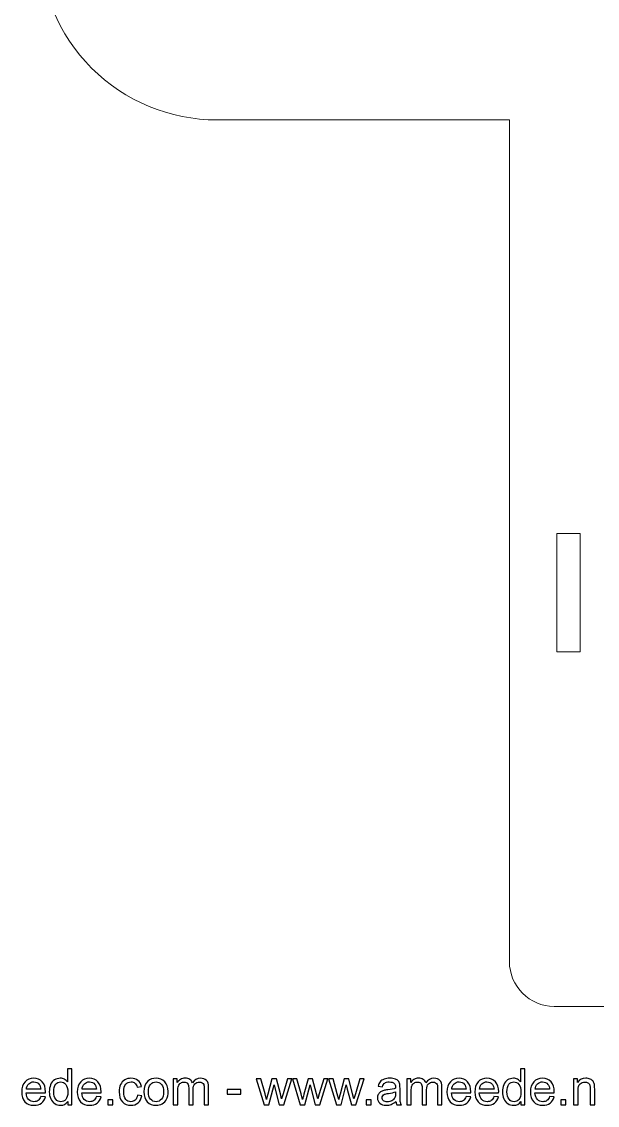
# Model space of a CAD drawing. Header units: millimetres. Extents: x -922 to 947, y -359 to 935.
# Drawn here: x 147.1 to 244.5, y -359.2 to -175.8 of the extents above; entities that cross this region are included whole.
import ezdxf

# ---------------------------------------------------------------- set-up
doc = ezdxf.new("R2010")
doc.units = ezdxf.units.MM
doc.header["$MEASUREMENT"] = 0
doc.layers.add('Layer 1', color=7, linetype='Continuous')

msp = doc.modelspace()

# ---------------------------------------------------------------- linework, layer by layer
at = {"layer": 'Layer 1', "color": 175, "lineweight": 18}
msp.add_open_spline([(150.1622, -162.4451), (150.1622, -155.6817), (150.1622, -150.0155), (150.1622, -150.0155), (150.1622, -150.0155), (150.1622, -150.0155), (150.1622, -150.0155), (150.1622, -150.0155), (150.1622, -150.0155), (150.1622, -150.0154), (150.1622, -0.0156), (150.1622, -0.0156), (150.1622, -0.0156), (150.1622, -0.0156), (150.1622, -0.0156), (150.1622, -0.0156), (150.1622, -0.0156), (150.1622, 4.1487), (153.5692, 7.5558), (157.7335, 7.5558), (157.7335, 7.5558), (157.7335, 7.5558), (192.5908, 7.5558), (192.5908, 7.5558), (192.5908, 7.5558), (192.5908, 7.5558), (192.5908, 7.5558), (192.5908, 7.5558), (192.5908, 7.5558), (196.7551, 7.5558), (200.1622, 4.1487), (200.1622, -0.0156), (200.1622, -0.0156), (200.1622, -0.0156), (200.1622, -0.0156), (200.1622, -0.0156), (200.1622, -0.0156), (200.1622, -0.0156), (200.1622, -142.4442), (200.1622, -142.4442), (200.1622, -142.4442), (200.1622, -142.4442), (200.1622, -142.4442), (200.1622, -142.4442), (200.1622, -142.4442), (200.1622, -142.4442), (229.6621, -142.4442), (229.6621, -142.4442), (229.6621, -142.4442), (229.6621, -142.4442), (229.6621, -142.4442), (229.6621, -142.4442), (229.6621, -142.4442), (229.6621, -142.4441), (229.6621, -0.0156), (229.6621, -0.0156), (229.6621, -0.0156), (229.6621, -0.0156), (229.6621, -0.0156), (229.6621, -0.0156), (229.6621, -0.0156), (229.6621, 4.1486), (233.0692, 7.5558), (237.2335, 7.5558), (237.2335, 7.5558), (237.2335, 7.5558), (237.2335, 7.5558), (237.2335, 7.5558), (237.2335, 7.5558), (237.2335, 7.5558), (272.0908, 7.5558), (272.0908, 7.5558), (272.0908, 7.5558), (272.0908, 7.5558), (272.0908, 7.5558), (272.0908, 7.5558), (272.0908, 7.5558), (276.2552, 7.5558), (279.6622, 4.1486), (279.6622, -0.0156), (279.6622, -0.0156), (279.6622, -0.0156), (279.6622, -0.0156), (279.6622, -0.0156), (279.6622, -0.0156), (279.6622, -0.0156), (279.6622, -7.8402), (279.6622, -21.0973), (279.6622, -21.0973), (286.0566, -4.3893), (302.2878, 7.5558), (321.1734, 7.5558), (321.1734, 7.5558), (321.1734, 7.5558), (321.1734, 7.5558), (321.1734, 7.5558), (321.1734, 7.5558), (321.1734, 7.5558), (392.3374, 7.5558), (392.3374, 7.5558), (392.3374, 7.5558), (416.7674, 7.5558), (436.7554, -12.4323), (436.7554, -36.8623), (436.7554, -36.8623), (436.7554, -36.8623), (436.7554, -36.8623), (436.7554, -36.8623), (436.7554, -36.8623), (436.7554, -36.8623), (436.7554, -298.026), (436.7554, -298.0261), (436.7554, -298.0261), (436.7554, -298.0261), (436.7554, -298.0261), (436.7554, -298.0261), (436.7554, -298.0261), (436.7554, -322.4561), (416.7674, -342.4442), (392.3374, -342.4442), (392.3374, -342.4442), (392.3374, -342.4442), (392.3374, -342.4442), (392.3374, -342.4442), (392.3374, -342.4442), (392.3374, -342.4442), (321.1734, -342.4442), (321.1734, -342.4442), (321.1734, -342.4442), (321.1734, -342.4442), (321.1734, -342.4442), (321.1734, -342.4442), (321.1734, -342.4442), (302.2878, -342.4442), (286.0566, -330.4991), (279.6622, -313.791), (279.6622, -313.791), (279.6622, -327.0481), (279.6622, -334.8728), (279.6622, -334.8728), (279.6622, -334.8728), (279.6622, -334.8728), (279.6622, -334.8728), (279.6622, -334.8728), (279.6622, -334.8728), (279.6622, -339.0371), (276.2552, -342.4442), (272.0908, -342.4442), (272.0908, -342.4442), (272.0908, -342.4442), (272.0908, -342.4442), (272.0908, -342.4442), (272.0908, -342.4442), (272.0908, -342.4442), (237.2335, -342.4442), (237.2335, -342.4442), (237.2335, -342.4442), (237.2335, -342.4442), (237.2335, -342.4442), (237.2335, -342.4442), (237.2335, -342.4442), (233.0692, -342.4442), (229.6621, -339.0371), (229.6621, -334.8728), (229.6621, -334.8728), (229.6621, -334.8728), (229.6621, -334.8728), (229.6621, -334.8728), (229.6621, -334.8728), (229.6621, -334.8727), (229.6621, -192.4442), (229.6621, -192.4441), (229.6621, -192.4441), (229.6621, -192.4441), (229.6621, -192.4441), (229.6621, -192.4441), (229.6621, -192.4441), (229.6621, -192.4442), (192.5908, -192.4442), (192.5908, -192.4442), (192.5908, -192.4442), (192.5908, -192.4442), (192.5908, -192.4442), (192.5908, -192.4442), (192.5908, -192.4442), (192.5908, -192.4442), (186.9252, -192.4442), (180.1622, -192.4442), (180.1622, -192.4442), (172.2057, -192.4442), (164.575, -189.2835), (158.9489, -183.6574), (158.9489, -183.6574), (153.3228, -178.0313), (150.1622, -170.4007), (150.1622, -162.4442)], degree=3, knots=[0, 0, 0, 0, 0.02, 0.02, 0.02, 0.02, 0.04, 0.04, 0.04, 0.04, 0.06, 0.06, 0.06, 0.06, 0.08, 0.08, 0.08, 0.08, 0.1, 0.1, 0.1, 0.1, 0.12, 0.12, 0.12, 0.12, 0.14, 0.14, 0.14, 0.14, 0.16, 0.16, 0.16, 0.16, 0.18, 0.18, 0.18, 0.18, 0.2, 0.2, 0.2, 0.2, 0.22, 0.22, 0.22, 0.22, 0.24, 0.24, 0.24, 0.24, 0.26, 0.26, 0.26, 0.26, 0.28, 0.28, 0.28, 0.28, 0.3, 0.3, 0.3, 0.3, 0.32, 0.32, 0.32, 0.32, 0.34, 0.34, 0.34, 0.34, 0.36, 0.36, 0.36, 0.36, 0.38, 0.38, 0.38, 0.38, 0.4, 0.4, 0.4, 0.4, 0.42, 0.42, 0.42, 0.42, 0.44, 0.44, 0.44, 0.44, 0.46, 0.46, 0.46, 0.46, 0.48, 0.48, 0.48, 0.48, 0.5, 0.5, 0.5, 0.5, 0.52, 0.52, 0.52, 0.52, 0.54, 0.54, 0.54, 0.54, 0.56, 0.56, 0.56, 0.56, 0.58, 0.58, 0.58, 0.58, 0.6, 0.6, 0.6, 0.6, 0.62, 0.62, 0.62, 0.62, 0.64, 0.64, 0.64, 0.64, 0.66, 0.66, 0.66, 0.66, 0.68, 0.68, 0.68, 0.68, 0.7, 0.7, 0.7, 0.7, 0.72, 0.72, 0.72, 0.72, 0.74, 0.74, 0.74, 0.74, 0.76, 0.76, 0.76, 0.76, 0.78, 0.78, 0.78, 0.78, 0.8, 0.8, 0.8, 0.8, 0.82, 0.82, 0.82, 0.82, 0.84, 0.84, 0.84, 0.84, 0.86, 0.86, 0.86, 0.86, 0.88, 0.88, 0.88, 0.88, 0.9, 0.9, 0.9, 0.9, 0.92, 0.92, 0.92, 0.92, 0.94, 0.94, 0.94, 0.94, 0.96, 0.96, 0.96, 0.96, 1, 1, 1, 1], dxfattribs=at)
at = {"layer": 'Layer 1', "color": 20, "lineweight": 18}
msp.add_open_spline([(237.6623, -262.4442), (237.6623, -262.4442), (241.6623, -262.4442), (241.6623, -262.4442), (241.6623, -262.4442), (241.6623, -262.4442), (241.6623, -282.4442), (241.6623, -282.4442), (241.6623, -282.4442), (241.6623, -282.4442), (237.6623, -282.4442), (237.6623, -282.4442), (237.6623, -282.4442), (237.6623, -282.4442), (237.6623, -262.4442), (237.6623, -262.4442)], degree=3, knots=[0, 0, 0, 0, 0.2, 0.2, 0.2, 0.2, 0.4, 0.4, 0.4, 0.4, 0.6, 0.6, 0.6, 0.6, 1, 1, 1, 1], dxfattribs=at)
at = {"layer": 'Layer 1', "color": 7}
for points, knots in [([(154.8968, -359.0943), (154.8968, -359.0943), (154.8968, -358.5369), (154.8968, -358.5369), (154.8968, -358.5369), (154.6189, -358.9701), (154.2096, -359.1874), (153.6692, -359.1874), (153.6692, -359.1874), (153.3192, -359.1874), (152.9975, -359.0915), (152.7054, -358.8982), (152.7054, -358.8982), (152.4119, -358.7062), (152.1847, -358.4367), (152.0224, -358.0924), (152.0224, -358.0924), (151.8615, -357.7467), (151.7811, -357.3502), (151.7811, -356.9014), (151.7811, -356.9014), (151.7811, -356.464), (151.8545, -356.0675), (151.9998, -355.7104), (151.9998, -355.7104), (152.1466, -355.3548), (152.3653, -355.0811), (152.6574, -354.892), (152.6574, -354.892), (152.9481, -354.7015), (153.2755, -354.6069), (153.6353, -354.6069), (153.6353, -354.6069), (153.9006, -354.6069), (154.1363, -354.6634), (154.3423, -354.7749), (154.3423, -354.7749), (154.5483, -354.8864), (154.7162, -355.0331), (154.846, -355.2123), (154.846, -355.2123), (154.846, -355.2123), (154.846, -353.0321), (154.846, -353.0321), (154.846, -353.0321), (154.846, -353.0321), (155.5911, -353.0321), (155.5911, -353.0321), (155.5911, -353.0321), (155.5911, -353.0321), (155.5911, -359.0943), (155.5911, -359.0943), (155.5911, -359.0943), (155.5911, -359.0943), (154.8968, -359.0943), (154.8968, -359.0943)], [0, 0, 0, 0, 0.06666667, 0.06666667, 0.06666667, 0.06666667, 0.13333333, 0.13333333, 0.13333333, 0.13333333, 0.2, 0.2, 0.2, 0.2, 0.26666667, 0.26666667, 0.26666667, 0.26666667, 0.33333333, 0.33333333, 0.33333333, 0.33333333, 0.4, 0.4, 0.4, 0.4, 0.46666667, 0.46666667, 0.46666667, 0.46666667, 0.53333333, 0.53333333, 0.53333333, 0.53333333, 0.6, 0.6, 0.6, 0.6, 0.66666667, 0.66666667, 0.66666667, 0.66666667, 0.73333333, 0.73333333, 0.73333333, 0.73333333, 0.8, 0.8, 0.8, 0.8, 0.86666667, 0.86666667, 0.86666667, 0.86666667, 1, 1, 1, 1]), ([(231.5939, -359.0943), (231.5939, -359.0943), (231.5939, -358.5369), (231.5939, -358.5369), (231.5939, -358.5369), (231.316, -358.9701), (230.9067, -359.1874), (230.3663, -359.1874), (230.3663, -359.1874), (230.0163, -359.1874), (229.6946, -359.0915), (229.4025, -358.8982), (229.4025, -358.8982), (229.109, -358.7062), (228.8818, -358.4367), (228.7195, -358.0924), (228.7195, -358.0924), (228.5586, -357.7467), (228.4782, -357.3502), (228.4782, -356.9014), (228.4782, -356.9014), (228.4782, -356.464), (228.5516, -356.0675), (228.6969, -355.7104), (228.6969, -355.7104), (228.8437, -355.3548), (229.0624, -355.0811), (229.3545, -354.892), (229.3545, -354.892), (229.6452, -354.7015), (229.9726, -354.6069), (230.3324, -354.6069), (230.3324, -354.6069), (230.5977, -354.6069), (230.8334, -354.6634), (231.0394, -354.7749), (231.0394, -354.7749), (231.2454, -354.8864), (231.4133, -355.0331), (231.5431, -355.2123), (231.5431, -355.2123), (231.5431, -355.2123), (231.5431, -353.0321), (231.5431, -353.0321), (231.5431, -353.0321), (231.5431, -353.0321), (232.2882, -353.0321), (232.2882, -353.0321), (232.2882, -353.0321), (232.2882, -353.0321), (232.2882, -359.0943), (232.2882, -359.0943), (232.2882, -359.0943), (232.2882, -359.0943), (231.5939, -359.0943), (231.5939, -359.0943)], [0, 0, 0, 0, 0.06666667, 0.06666667, 0.06666667, 0.06666667, 0.13333333, 0.13333333, 0.13333333, 0.13333333, 0.2, 0.2, 0.2, 0.2, 0.26666667, 0.26666667, 0.26666667, 0.26666667, 0.33333333, 0.33333333, 0.33333333, 0.33333333, 0.4, 0.4, 0.4, 0.4, 0.46666667, 0.46666667, 0.46666667, 0.46666667, 0.53333333, 0.53333333, 0.53333333, 0.53333333, 0.6, 0.6, 0.6, 0.6, 0.66666667, 0.66666667, 0.66666667, 0.66666667, 0.73333333, 0.73333333, 0.73333333, 0.73333333, 0.8, 0.8, 0.8, 0.8, 0.86666667, 0.86666667, 0.86666667, 0.86666667, 1, 1, 1, 1]), ([(150.3488, -357.6719), (150.3488, -357.6719), (151.1193, -357.7735), (151.1193, -357.7735), (151.1193, -357.7735), (150.9993, -358.2208), (150.775, -358.5694), (150.4476, -358.8163), (150.4476, -358.8163), (150.1202, -359.0633), (149.7025, -359.1874), (149.1931, -359.1874), (149.1931, -359.1874), (148.5525, -359.1874), (148.0445, -358.9899), (147.6691, -358.5948), (147.6691, -358.5948), (147.2937, -358.2011), (147.1061, -357.6465), (147.1061, -356.9339), (147.1061, -356.9339), (147.1061, -356.1973), (147.2952, -355.6244), (147.6747, -355.218), (147.6747, -355.218), (148.0543, -354.8101), (148.5468, -354.6069), (149.1522, -354.6069), (149.1522, -354.6069), (149.7378, -354.6069), (150.2162, -354.8059), (150.5873, -355.2053), (150.5873, -355.2053), (150.9584, -355.6046), (151.1447, -356.1662), (151.1447, -356.8901), (151.1447, -356.8901), (151.1447, -356.9339), (151.1433, -357.0002), (151.1405, -357.0877), (151.1405, -357.0877), (151.1405, -357.0877), (147.8681, -357.0877), (147.8681, -357.0877), (147.8681, -357.0877), (147.8963, -357.5689), (148.0318, -357.9386), (148.2773, -358.194), (148.2773, -358.194), (148.5214, -358.4494), (148.8276, -358.5778), (149.1931, -358.5778), (149.1931, -358.5778), (149.4655, -358.5778), (149.6983, -358.5059), (149.8902, -358.3619), (149.8902, -358.3619), (150.0835, -358.218), (150.2359, -357.988), (150.3488, -357.6719)], [0, 0, 0, 0, 0.0625, 0.0625, 0.0625, 0.0625, 0.125, 0.125, 0.125, 0.125, 0.1875, 0.1875, 0.1875, 0.1875, 0.25, 0.25, 0.25, 0.25, 0.3125, 0.3125, 0.3125, 0.3125, 0.375, 0.375, 0.375, 0.375, 0.4375, 0.4375, 0.4375, 0.4375, 0.5, 0.5, 0.5, 0.5, 0.5625, 0.5625, 0.5625, 0.5625, 0.625, 0.625, 0.625, 0.625, 0.6875, 0.6875, 0.6875, 0.6875, 0.75, 0.75, 0.75, 0.75, 0.8125, 0.8125, 0.8125, 0.8125, 0.875, 0.875, 0.875, 0.875, 1, 1, 1, 1]), ([(147.9104, -356.4781), (147.9104, -356.4781), (150.3573, -356.4781), (150.3573, -356.4781), (150.3573, -356.4781), (150.3248, -356.1084), (150.2303, -355.8318), (150.0765, -355.6469), (150.0765, -355.6469), (149.8408, -355.3605), (149.5332, -355.2166), (149.1564, -355.2166), (149.1564, -355.2166), (148.8149, -355.2166), (148.5285, -355.3309), (148.2956, -355.5595), (148.2956, -355.5595), (148.0642, -355.7881), (147.9358, -356.0943), (147.9104, -356.4781)], [0, 0, 0, 0, 0.16666667, 0.16666667, 0.16666667, 0.16666667, 0.33333333, 0.33333333, 0.33333333, 0.33333333, 0.5, 0.5, 0.5, 0.5, 0.66666667, 0.66666667, 0.66666667, 0.66666667, 1, 1, 1, 1]), ([(152.5431, -356.9028), (152.5431, -357.4645), (152.6616, -357.8836), (152.9001, -358.1616), (152.9001, -358.1616), (153.1372, -358.4395), (153.418, -358.5778), (153.7411, -358.5778), (153.7411, -358.5778), (154.0671, -358.5778), (154.3437, -358.4452), (154.5723, -358.1799), (154.5723, -358.1799), (154.7995, -357.9146), (154.9138, -357.5096), (154.9138, -356.9649), (154.9138, -356.9649), (154.9138, -356.3666), (154.7981, -355.9263), (154.5652, -355.6455), (154.5652, -355.6455), (154.3338, -355.3647), (154.0474, -355.225), (153.7073, -355.225), (153.7073, -355.225), (153.3757, -355.225), (153.0991, -355.3591), (152.8761, -355.6286), (152.8761, -355.6286), (152.6546, -355.8981), (152.5431, -356.3229), (152.5431, -356.9028)], [0, 0, 0, 0, 0.11111111, 0.11111111, 0.11111111, 0.11111111, 0.22222222, 0.22222222, 0.22222222, 0.22222222, 0.33333333, 0.33333333, 0.33333333, 0.33333333, 0.44444444, 0.44444444, 0.44444444, 0.44444444, 0.55555556, 0.55555556, 0.55555556, 0.55555556, 0.66666667, 0.66666667, 0.66666667, 0.66666667, 0.77777778, 0.77777778, 0.77777778, 0.77777778, 1, 1, 1, 1]), ([(159.7666, -357.6719), (159.7666, -357.6719), (160.5371, -357.7735), (160.5371, -357.7735), (160.5371, -357.7735), (160.4171, -358.2208), (160.1928, -358.5694), (159.8654, -358.8163), (159.8654, -358.8163), (159.538, -359.0633), (159.1203, -359.1874), (158.6109, -359.1874), (158.6109, -359.1874), (157.9703, -359.1874), (157.4623, -358.9899), (157.0869, -358.5948), (157.0869, -358.5948), (156.7115, -358.2011), (156.5239, -357.6465), (156.5239, -356.9339), (156.5239, -356.9339), (156.5239, -356.1973), (156.713, -355.6244), (157.0925, -355.218), (157.0925, -355.218), (157.4721, -354.8101), (157.9646, -354.6069), (158.57, -354.6069), (158.57, -354.6069), (159.1556, -354.6069), (159.634, -354.8059), (160.0051, -355.2053), (160.0051, -355.2053), (160.3762, -355.6046), (160.5625, -356.1662), (160.5625, -356.8901), (160.5625, -356.8901), (160.5625, -356.9339), (160.5611, -357.0002), (160.5583, -357.0877), (160.5583, -357.0877), (160.5583, -357.0877), (157.2859, -357.0877), (157.2859, -357.0877), (157.2859, -357.0877), (157.3141, -357.5689), (157.4496, -357.9386), (157.6951, -358.194), (157.6951, -358.194), (157.9392, -358.4494), (158.2454, -358.5778), (158.6109, -358.5778), (158.6109, -358.5778), (158.8833, -358.5778), (159.1161, -358.5059), (159.308, -358.3619), (159.308, -358.3619), (159.5013, -358.218), (159.6537, -357.988), (159.7666, -357.6719)], [0, 0, 0, 0, 0.0625, 0.0625, 0.0625, 0.0625, 0.125, 0.125, 0.125, 0.125, 0.1875, 0.1875, 0.1875, 0.1875, 0.25, 0.25, 0.25, 0.25, 0.3125, 0.3125, 0.3125, 0.3125, 0.375, 0.375, 0.375, 0.375, 0.4375, 0.4375, 0.4375, 0.4375, 0.5, 0.5, 0.5, 0.5, 0.5625, 0.5625, 0.5625, 0.5625, 0.625, 0.625, 0.625, 0.625, 0.6875, 0.6875, 0.6875, 0.6875, 0.75, 0.75, 0.75, 0.75, 0.8125, 0.8125, 0.8125, 0.8125, 0.875, 0.875, 0.875, 0.875, 1, 1, 1, 1]), ([(157.3282, -356.4781), (157.3282, -356.4781), (159.7751, -356.4781), (159.7751, -356.4781), (159.7751, -356.4781), (159.7426, -356.1084), (159.6481, -355.8318), (159.4943, -355.6469), (159.4943, -355.6469), (159.2586, -355.3605), (158.951, -355.2166), (158.5742, -355.2166), (158.5742, -355.2166), (158.2327, -355.2166), (157.9463, -355.3309), (157.7134, -355.5595), (157.7134, -355.5595), (157.482, -355.7881), (157.3536, -356.0943), (157.3282, -356.4781)], [0, 0, 0, 0, 0.16666667, 0.16666667, 0.16666667, 0.16666667, 0.33333333, 0.33333333, 0.33333333, 0.33333333, 0.5, 0.5, 0.5, 0.5, 0.66666667, 0.66666667, 0.66666667, 0.66666667, 1, 1, 1, 1]), ([(166.7008, -357.4856), (166.7008, -357.4856), (167.4289, -357.5872), (167.4289, -357.5872), (167.4289, -357.5872), (167.3485, -358.0882), (167.1453, -358.4791), (166.8165, -358.7627), (166.8165, -358.7627), (166.4877, -359.0463), (166.0827, -359.1874), (165.6044, -359.1874), (165.6044, -359.1874), (165.0047, -359.1874), (164.522, -358.9913), (164.158, -358.599), (164.158, -358.599), (163.7925, -358.2067), (163.6105, -357.6451), (163.6105, -356.9141), (163.6105, -356.9141), (163.6105, -356.44), (163.6895, -356.0265), (163.8461, -355.6709), (163.8461, -355.6709), (164.0028, -355.3167), (164.2412, -355.05), (164.563, -354.8737), (164.563, -354.8737), (164.8833, -354.6958), (165.2318, -354.6069), (165.61, -354.6069), (165.61, -354.6069), (166.0856, -354.6069), (166.4764, -354.7269), (166.7784, -354.9682), (166.7784, -354.9682), (167.0818, -355.2095), (167.2765, -355.5524), (167.3612, -355.9955), (167.3612, -355.9955), (167.3612, -355.9955), (166.6415, -356.1056), (166.6415, -356.1056), (166.6415, -356.1056), (166.5724, -355.8106), (166.451, -355.5891), (166.2747, -355.4395), (166.2747, -355.4395), (166.0997, -355.2913), (165.888, -355.2166), (165.6397, -355.2166), (165.6397, -355.2166), (165.2643, -355.2166), (164.9595, -355.3506), (164.7238, -355.6187), (164.7238, -355.6187), (164.4896, -355.8882), (164.3725, -356.3116), (164.3725, -356.893), (164.3725, -356.893), (164.3725, -357.4828), (164.4854, -357.9104), (164.7111, -358.1771), (164.7111, -358.1771), (164.9383, -358.4438), (165.2333, -358.5778), (165.5959, -358.5778), (165.5959, -358.5778), (165.8894, -358.5778), (166.1335, -358.4889), (166.3283, -358.3097), (166.3283, -358.3097), (166.5244, -358.1319), (166.6486, -357.8568), (166.7008, -357.4856)], [0, 0, 0, 0, 0.05, 0.05, 0.05, 0.05, 0.1, 0.1, 0.1, 0.1, 0.15, 0.15, 0.15, 0.15, 0.2, 0.2, 0.2, 0.2, 0.25, 0.25, 0.25, 0.25, 0.3, 0.3, 0.3, 0.3, 0.35, 0.35, 0.35, 0.35, 0.4, 0.4, 0.4, 0.4, 0.45, 0.45, 0.45, 0.45, 0.5, 0.5, 0.5, 0.5, 0.55, 0.55, 0.55, 0.55, 0.6, 0.6, 0.6, 0.6, 0.65, 0.65, 0.65, 0.65, 0.7, 0.7, 0.7, 0.7, 0.75, 0.75, 0.75, 0.75, 0.8, 0.8, 0.8, 0.8, 0.85, 0.85, 0.85, 0.85, 0.9, 0.9, 0.9, 0.9, 1, 1, 1, 1]), ([(167.7846, -356.8972), (167.7846, -356.0858), (168.0104, -355.4847), (168.4633, -355.0938), (168.4633, -355.0938), (168.8401, -354.7692), (169.3016, -354.6069), (169.8448, -354.6069), (169.8448, -354.6069), (170.4474, -354.6069), (170.9413, -354.8045), (171.3251, -355.1996), (171.3251, -355.1996), (171.7075, -355.5933), (171.8994, -356.1394), (171.8994, -356.8351), (171.8994, -356.8351), (171.8994, -357.3995), (171.8148, -357.8426), (171.6454, -358.1658), (171.6454, -358.1658), (171.4761, -358.4889), (171.2291, -358.7401), (170.9046, -358.9193), (170.9046, -358.9193), (170.5814, -359.0985), (170.2272, -359.1874), (169.8448, -359.1874), (169.8448, -359.1874), (169.2296, -359.1874), (168.7329, -358.9913), (168.3533, -358.5976), (168.3533, -358.5976), (167.9737, -358.2039), (167.7846, -357.6366), (167.7846, -356.8972)], [0, 0, 0, 0, 0.1, 0.1, 0.1, 0.1, 0.2, 0.2, 0.2, 0.2, 0.3, 0.3, 0.3, 0.3, 0.4, 0.4, 0.4, 0.4, 0.5, 0.5, 0.5, 0.5, 0.6, 0.6, 0.6, 0.6, 0.7, 0.7, 0.7, 0.7, 0.8, 0.8, 0.8, 0.8, 1, 1, 1, 1]), ([(168.5466, -356.8986), (168.5466, -357.4602), (168.6694, -357.8807), (168.9149, -358.1587), (168.9149, -358.1587), (169.1619, -358.4381), (169.4709, -358.5778), (169.8448, -358.5778), (169.8448, -358.5778), (170.2145, -358.5778), (170.5222, -358.4381), (170.7691, -358.1573), (170.7691, -358.1573), (171.0146, -357.8765), (171.1374, -357.4489), (171.1374, -356.8746), (171.1374, -356.8746), (171.1374, -356.3327), (171.0132, -355.9221), (170.7663, -355.6441), (170.7663, -355.6441), (170.5193, -355.3647), (170.2117, -355.225), (169.8448, -355.225), (169.8448, -355.225), (169.4709, -355.225), (169.1619, -355.3633), (168.9149, -355.6413), (168.9149, -355.6413), (168.6694, -355.9193), (168.5466, -356.3384), (168.5466, -356.8986)], [0, 0, 0, 0, 0.11111111, 0.11111111, 0.11111111, 0.11111111, 0.22222222, 0.22222222, 0.22222222, 0.22222222, 0.33333333, 0.33333333, 0.33333333, 0.33333333, 0.44444444, 0.44444444, 0.44444444, 0.44444444, 0.55555556, 0.55555556, 0.55555556, 0.55555556, 0.66666667, 0.66666667, 0.66666667, 0.66666667, 0.77777778, 0.77777778, 0.77777778, 0.77777778, 1, 1, 1, 1]), ([(172.7729, -359.0943), (172.7729, -359.0943), (172.7729, -354.7001), (172.7729, -354.7001), (172.7729, -354.7001), (172.7729, -354.7001), (173.4418, -354.7001), (173.4418, -354.7001), (173.4418, -354.7001), (173.4418, -354.7001), (173.4418, -355.321), (173.4418, -355.321), (173.4418, -355.321), (173.5786, -355.1065), (173.7621, -354.9329), (173.9907, -354.8031), (173.9907, -354.8031), (174.2193, -354.6719), (174.4789, -354.6069), (174.771, -354.6069), (174.771, -354.6069), (175.0956, -354.6069), (175.3623, -354.6747), (175.5697, -354.8087), (175.5697, -354.8087), (175.7772, -354.9442), (175.9239, -355.1319), (176.0086, -355.3746), (176.0086, -355.3746), (176.3585, -354.8624), (176.8115, -354.6069), (177.3703, -354.6069), (177.3703, -354.6069), (177.8078, -354.6069), (178.145, -354.7269), (178.3793, -354.9682), (178.3793, -354.9682), (178.6149, -355.2095), (178.7335, -355.5806), (178.7335, -356.0816), (178.7335, -356.0816), (178.7335, -356.0816), (178.7335, -359.0943), (178.7335, -359.0943), (178.7335, -359.0943), (178.7335, -359.0943), (177.9884, -359.0943), (177.9884, -359.0943), (177.9884, -359.0943), (177.9884, -359.0943), (177.9884, -356.3285), (177.9884, -356.3285), (177.9884, -356.3285), (177.9884, -356.0322), (177.963, -355.8177), (177.915, -355.6865), (177.915, -355.6865), (177.867, -355.5552), (177.7795, -355.4508), (177.6511, -355.3704), (177.6511, -355.3704), (177.5241, -355.2899), (177.3746, -355.2504), (177.2038, -355.2504), (177.2038, -355.2504), (176.8934, -355.2504), (176.6365, -355.3534), (176.4319, -355.558), (176.4319, -355.558), (176.2273, -355.7641), (176.1257, -356.0929), (176.1257, -356.5444), (176.1257, -356.5444), (176.1257, -356.5444), (176.1257, -359.0943), (176.1257, -359.0943), (176.1257, -359.0943), (176.1257, -359.0943), (175.3806, -359.0943), (175.3806, -359.0943), (175.3806, -359.0943), (175.3806, -359.0943), (175.3806, -356.2424), (175.3806, -356.2424), (175.3806, -356.2424), (175.3806, -355.9122), (175.32, -355.6639), (175.1986, -355.4988), (175.1986, -355.4988), (175.0773, -355.3337), (174.8783, -355.2504), (174.6031, -355.2504), (174.6031, -355.2504), (174.3943, -355.2504), (174.201, -355.3055), (174.0232, -355.4155), (174.0232, -355.4155), (173.8454, -355.5256), (173.7169, -355.6865), (173.6365, -355.8995), (173.6365, -355.8995), (173.5575, -356.1112), (173.518, -356.4174), (173.518, -356.8168), (173.518, -356.8168), (173.518, -356.8168), (173.518, -359.0943), (173.518, -359.0943), (173.518, -359.0943), (173.518, -359.0943), (172.7729, -359.0943), (172.7729, -359.0943)], [0, 0, 0, 0, 0.03448276, 0.03448276, 0.03448276, 0.03448276, 0.06896552, 0.06896552, 0.06896552, 0.06896552, 0.10344828, 0.10344828, 0.10344828, 0.10344828, 0.13793103, 0.13793103, 0.13793103, 0.13793103, 0.17241379, 0.17241379, 0.17241379, 0.17241379, 0.20689655, 0.20689655, 0.20689655, 0.20689655, 0.24137931, 0.24137931, 0.24137931, 0.24137931, 0.27586207, 0.27586207, 0.27586207, 0.27586207, 0.31034483, 0.31034483, 0.31034483, 0.31034483, 0.34482759, 0.34482759, 0.34482759, 0.34482759, 0.37931034, 0.37931034, 0.37931034, 0.37931034, 0.4137931, 0.4137931, 0.4137931, 0.4137931, 0.44827586, 0.44827586, 0.44827586, 0.44827586, 0.48275862, 0.48275862, 0.48275862, 0.48275862, 0.51724138, 0.51724138, 0.51724138, 0.51724138, 0.55172414, 0.55172414, 0.55172414, 0.55172414, 0.5862069, 0.5862069, 0.5862069, 0.5862069, 0.62068966, 0.62068966, 0.62068966, 0.62068966, 0.65517241, 0.65517241, 0.65517241, 0.65517241, 0.68965517, 0.68965517, 0.68965517, 0.68965517, 0.72413793, 0.72413793, 0.72413793, 0.72413793, 0.75862069, 0.75862069, 0.75862069, 0.75862069, 0.79310345, 0.79310345, 0.79310345, 0.79310345, 0.82758621, 0.82758621, 0.82758621, 0.82758621, 0.86206897, 0.86206897, 0.86206897, 0.86206897, 0.89655172, 0.89655172, 0.89655172, 0.89655172, 0.93103448, 0.93103448, 0.93103448, 0.93103448, 1, 1, 1, 1]), ([(188.1399, -359.0943), (188.1399, -359.0943), (186.8121, -354.7001), (186.8121, -354.7001), (186.8121, -354.7001), (186.8121, -354.7001), (187.591, -354.7001), (187.591, -354.7001), (187.591, -354.7001), (187.591, -354.7001), (188.2923, -357.2359), (188.2923, -357.2359), (188.2923, -357.2359), (188.2923, -357.2359), (188.5407, -358.1799), (188.5407, -358.1799), (188.5407, -358.1799), (188.5506, -358.1333), (188.6268, -357.8314), (188.7679, -357.274), (188.7679, -357.274), (188.7679, -357.274), (189.4636, -354.7001), (189.4636, -354.7001), (189.4636, -354.7001), (189.4636, -354.7001), (190.227, -354.7001), (190.227, -354.7001), (190.227, -354.7001), (190.227, -354.7001), (190.8888, -357.2514), (190.8888, -357.2514), (190.8888, -357.2514), (190.8888, -357.2514), (191.1047, -358.0882), (191.1047, -358.0882), (191.1047, -358.0882), (191.1047, -358.0882), (191.3573, -357.2401), (191.3573, -357.2401), (191.3573, -357.2401), (191.3573, -357.2401), (192.1165, -354.7001), (192.1165, -354.7001), (192.1165, -354.7001), (192.1165, -354.7001), (192.8404, -354.7001), (192.8404, -354.7001), (192.8404, -354.7001), (192.8404, -354.7001), (191.4617, -359.0943), (191.4617, -359.0943), (191.4617, -359.0943), (191.4617, -359.0943), (190.6912, -359.0943), (190.6912, -359.0943), (190.6912, -359.0943), (190.6912, -359.0943), (189.9941, -356.4654), (189.9941, -356.4654), (189.9941, -356.4654), (189.9941, -356.4654), (189.8177, -355.7133), (189.8177, -355.7133), (189.8177, -355.7133), (189.8177, -355.7133), (188.9287, -359.0943), (188.9287, -359.0943), (188.9287, -359.0943), (188.9287, -359.0943), (188.1399, -359.0943), (188.1399, -359.0943)], [0, 0, 0, 0, 0.05263158, 0.05263158, 0.05263158, 0.05263158, 0.10526316, 0.10526316, 0.10526316, 0.10526316, 0.15789474, 0.15789474, 0.15789474, 0.15789474, 0.21052632, 0.21052632, 0.21052632, 0.21052632, 0.26315789, 0.26315789, 0.26315789, 0.26315789, 0.31578947, 0.31578947, 0.31578947, 0.31578947, 0.36842105, 0.36842105, 0.36842105, 0.36842105, 0.42105263, 0.42105263, 0.42105263, 0.42105263, 0.47368421, 0.47368421, 0.47368421, 0.47368421, 0.52631579, 0.52631579, 0.52631579, 0.52631579, 0.57894737, 0.57894737, 0.57894737, 0.57894737, 0.63157895, 0.63157895, 0.63157895, 0.63157895, 0.68421053, 0.68421053, 0.68421053, 0.68421053, 0.73684211, 0.73684211, 0.73684211, 0.73684211, 0.78947368, 0.78947368, 0.78947368, 0.78947368, 0.84210526, 0.84210526, 0.84210526, 0.84210526, 0.89473684, 0.89473684, 0.89473684, 0.89473684, 1, 1, 1, 1]), ([(194.2543, -359.0943), (194.2543, -359.0943), (192.9265, -354.7001), (192.9265, -354.7001), (192.9265, -354.7001), (192.9265, -354.7001), (193.7054, -354.7001), (193.7054, -354.7001), (193.7054, -354.7001), (193.7054, -354.7001), (194.4067, -357.2359), (194.4067, -357.2359), (194.4067, -357.2359), (194.4067, -357.2359), (194.6551, -358.1799), (194.6551, -358.1799), (194.6551, -358.1799), (194.665, -358.1333), (194.7412, -357.8314), (194.8823, -357.274), (194.8823, -357.274), (194.8823, -357.274), (195.578, -354.7001), (195.578, -354.7001), (195.578, -354.7001), (195.578, -354.7001), (196.3414, -354.7001), (196.3414, -354.7001), (196.3414, -354.7001), (196.3414, -354.7001), (197.0032, -357.2514), (197.0032, -357.2514), (197.0032, -357.2514), (197.0032, -357.2514), (197.2191, -358.0882), (197.2191, -358.0882), (197.2191, -358.0882), (197.2191, -358.0882), (197.4717, -357.2401), (197.4717, -357.2401), (197.4717, -357.2401), (197.4717, -357.2401), (198.2309, -354.7001), (198.2309, -354.7001), (198.2309, -354.7001), (198.2309, -354.7001), (198.9548, -354.7001), (198.9548, -354.7001), (198.9548, -354.7001), (198.9548, -354.7001), (197.5761, -359.0943), (197.5761, -359.0943), (197.5761, -359.0943), (197.5761, -359.0943), (196.8056, -359.0943), (196.8056, -359.0943), (196.8056, -359.0943), (196.8056, -359.0943), (196.1085, -356.4654), (196.1085, -356.4654), (196.1085, -356.4654), (196.1085, -356.4654), (195.9321, -355.7133), (195.9321, -355.7133), (195.9321, -355.7133), (195.9321, -355.7133), (195.0431, -359.0943), (195.0431, -359.0943), (195.0431, -359.0943), (195.0431, -359.0943), (194.2543, -359.0943), (194.2543, -359.0943)], [0, 0, 0, 0, 0.05263158, 0.05263158, 0.05263158, 0.05263158, 0.10526316, 0.10526316, 0.10526316, 0.10526316, 0.15789474, 0.15789474, 0.15789474, 0.15789474, 0.21052632, 0.21052632, 0.21052632, 0.21052632, 0.26315789, 0.26315789, 0.26315789, 0.26315789, 0.31578947, 0.31578947, 0.31578947, 0.31578947, 0.36842105, 0.36842105, 0.36842105, 0.36842105, 0.42105263, 0.42105263, 0.42105263, 0.42105263, 0.47368421, 0.47368421, 0.47368421, 0.47368421, 0.52631579, 0.52631579, 0.52631579, 0.52631579, 0.57894737, 0.57894737, 0.57894737, 0.57894737, 0.63157895, 0.63157895, 0.63157895, 0.63157895, 0.68421053, 0.68421053, 0.68421053, 0.68421053, 0.73684211, 0.73684211, 0.73684211, 0.73684211, 0.78947368, 0.78947368, 0.78947368, 0.78947368, 0.84210526, 0.84210526, 0.84210526, 0.84210526, 0.89473684, 0.89473684, 0.89473684, 0.89473684, 1, 1, 1, 1]), ([(200.3687, -359.0943), (200.3687, -359.0943), (199.0409, -354.7001), (199.0409, -354.7001), (199.0409, -354.7001), (199.0409, -354.7001), (199.8198, -354.7001), (199.8198, -354.7001), (199.8198, -354.7001), (199.8198, -354.7001), (200.5211, -357.2359), (200.5211, -357.2359), (200.5211, -357.2359), (200.5211, -357.2359), (200.7695, -358.1799), (200.7695, -358.1799), (200.7695, -358.1799), (200.7794, -358.1333), (200.8556, -357.8314), (200.9967, -357.274), (200.9967, -357.274), (200.9967, -357.274), (201.6924, -354.7001), (201.6924, -354.7001), (201.6924, -354.7001), (201.6924, -354.7001), (202.4558, -354.7001), (202.4558, -354.7001), (202.4558, -354.7001), (202.4558, -354.7001), (203.1176, -357.2514), (203.1176, -357.2514), (203.1176, -357.2514), (203.1176, -357.2514), (203.3335, -358.0882), (203.3335, -358.0882), (203.3335, -358.0882), (203.3335, -358.0882), (203.5861, -357.2401), (203.5861, -357.2401), (203.5861, -357.2401), (203.5861, -357.2401), (204.3453, -354.7001), (204.3453, -354.7001), (204.3453, -354.7001), (204.3453, -354.7001), (205.0692, -354.7001), (205.0692, -354.7001), (205.0692, -354.7001), (205.0692, -354.7001), (203.6905, -359.0943), (203.6905, -359.0943), (203.6905, -359.0943), (203.6905, -359.0943), (202.92, -359.0943), (202.92, -359.0943), (202.92, -359.0943), (202.92, -359.0943), (202.2229, -356.4654), (202.2229, -356.4654), (202.2229, -356.4654), (202.2229, -356.4654), (202.0465, -355.7133), (202.0465, -355.7133), (202.0465, -355.7133), (202.0465, -355.7133), (201.1575, -359.0943), (201.1575, -359.0943), (201.1575, -359.0943), (201.1575, -359.0943), (200.3687, -359.0943), (200.3687, -359.0943)], [0, 0, 0, 0, 0.05263158, 0.05263158, 0.05263158, 0.05263158, 0.10526316, 0.10526316, 0.10526316, 0.10526316, 0.15789474, 0.15789474, 0.15789474, 0.15789474, 0.21052632, 0.21052632, 0.21052632, 0.21052632, 0.26315789, 0.26315789, 0.26315789, 0.26315789, 0.31578947, 0.31578947, 0.31578947, 0.31578947, 0.36842105, 0.36842105, 0.36842105, 0.36842105, 0.42105263, 0.42105263, 0.42105263, 0.42105263, 0.47368421, 0.47368421, 0.47368421, 0.47368421, 0.52631579, 0.52631579, 0.52631579, 0.52631579, 0.57894737, 0.57894737, 0.57894737, 0.57894737, 0.63157895, 0.63157895, 0.63157895, 0.63157895, 0.68421053, 0.68421053, 0.68421053, 0.68421053, 0.73684211, 0.73684211, 0.73684211, 0.73684211, 0.78947368, 0.78947368, 0.78947368, 0.78947368, 0.84210526, 0.84210526, 0.84210526, 0.84210526, 0.89473684, 0.89473684, 0.89473684, 0.89473684, 1, 1, 1, 1]), ([(210.4483, -358.544), (210.1717, -358.7796), (209.905, -358.9447), (209.6496, -359.0421), (209.6496, -359.0421), (209.3942, -359.1395), (209.1205, -359.1874), (208.8269, -359.1874), (208.8269, -359.1874), (208.3443, -359.1874), (207.9732, -359.0703), (207.7136, -358.8347), (207.7136, -358.8347), (207.4539, -358.6004), (207.3241, -358.2998), (207.3241, -357.9344), (207.3241, -357.9344), (207.3241, -357.7199), (207.3735, -357.5237), (207.4709, -357.3459), (207.4709, -357.3459), (207.5696, -357.1681), (207.698, -357.027), (207.8561, -356.9198), (207.8561, -356.9198), (208.0155, -356.8125), (208.1933, -356.7307), (208.3923, -356.6756), (208.3923, -356.6756), (208.5391, -356.6375), (208.7606, -356.6009), (209.0555, -356.5642), (209.0555, -356.5642), (209.6567, -356.4936), (210.1012, -356.4075), (210.3848, -356.3088), (210.3848, -356.3088), (210.3876, -356.2072), (210.389, -356.1422), (210.389, -356.1154), (210.389, -356.1154), (210.389, -355.8135), (210.3185, -355.6004), (210.1774, -355.4762), (210.1774, -355.4762), (209.9869, -355.3083), (209.7032, -355.225), (209.3279, -355.225), (209.3279, -355.225), (208.9765, -355.225), (208.7169, -355.2871), (208.5504, -355.4099), (208.5504, -355.4099), (208.3824, -355.5326), (208.2597, -355.75), (208.1792, -356.0632), (208.1792, -356.0632), (208.1792, -356.0632), (207.4511, -355.9616), (207.4511, -355.9616), (207.4511, -355.9616), (207.5174, -355.6498), (207.6261, -355.3972), (207.7785, -355.2053), (207.7785, -355.2053), (207.9309, -355.0134), (208.151, -354.8666), (208.4389, -354.7622), (208.4389, -354.7622), (208.7253, -354.6592), (209.0598, -354.6069), (209.438, -354.6069), (209.438, -354.6069), (209.8133, -354.6069), (210.1195, -354.6507), (210.3552, -354.7396), (210.3552, -354.7396), (210.5894, -354.8285), (210.763, -354.9386), (210.8731, -355.0726), (210.8731, -355.0726), (210.9831, -355.2067), (211.0607, -355.376), (211.1059, -355.5806), (211.1059, -355.5806), (211.1299, -355.7076), (211.1426, -355.9362), (211.1426, -356.265), (211.1426, -356.265), (211.1426, -356.265), (211.1426, -357.2528), (211.1426, -357.2528), (211.1426, -357.2528), (211.1426, -357.9428), (211.1581, -358.3789), (211.1891, -358.5637), (211.1891, -358.5637), (211.2188, -358.7486), (211.2809, -358.925), (211.3712, -359.0943), (211.3712, -359.0943), (211.3712, -359.0943), (210.5922, -359.0943), (210.5922, -359.0943), (210.5922, -359.0943), (210.5175, -358.9377), (210.4695, -358.7542), (210.4483, -358.544)], [0, 0, 0, 0, 0.03571429, 0.03571429, 0.03571429, 0.03571429, 0.07142857, 0.07142857, 0.07142857, 0.07142857, 0.10714286, 0.10714286, 0.10714286, 0.10714286, 0.14285714, 0.14285714, 0.14285714, 0.14285714, 0.17857143, 0.17857143, 0.17857143, 0.17857143, 0.21428571, 0.21428571, 0.21428571, 0.21428571, 0.25, 0.25, 0.25, 0.25, 0.28571429, 0.28571429, 0.28571429, 0.28571429, 0.32142857, 0.32142857, 0.32142857, 0.32142857, 0.35714286, 0.35714286, 0.35714286, 0.35714286, 0.39285714, 0.39285714, 0.39285714, 0.39285714, 0.42857143, 0.42857143, 0.42857143, 0.42857143, 0.46428571, 0.46428571, 0.46428571, 0.46428571, 0.5, 0.5, 0.5, 0.5, 0.53571429, 0.53571429, 0.53571429, 0.53571429, 0.57142857, 0.57142857, 0.57142857, 0.57142857, 0.60714286, 0.60714286, 0.60714286, 0.60714286, 0.64285714, 0.64285714, 0.64285714, 0.64285714, 0.67857143, 0.67857143, 0.67857143, 0.67857143, 0.71428571, 0.71428571, 0.71428571, 0.71428571, 0.75, 0.75, 0.75, 0.75, 0.78571429, 0.78571429, 0.78571429, 0.78571429, 0.82142857, 0.82142857, 0.82142857, 0.82142857, 0.85714286, 0.85714286, 0.85714286, 0.85714286, 0.89285714, 0.89285714, 0.89285714, 0.89285714, 0.92857143, 0.92857143, 0.92857143, 0.92857143, 1, 1, 1, 1]), ([(212.287, -359.0943), (212.287, -359.0943), (212.287, -354.7001), (212.287, -354.7001), (212.287, -354.7001), (212.287, -354.7001), (212.9559, -354.7001), (212.9559, -354.7001), (212.9559, -354.7001), (212.9559, -354.7001), (212.9559, -355.321), (212.9559, -355.321), (212.9559, -355.321), (213.0927, -355.1065), (213.2762, -354.9329), (213.5048, -354.8031), (213.5048, -354.8031), (213.7334, -354.6719), (213.993, -354.6069), (214.2851, -354.6069), (214.2851, -354.6069), (214.6097, -354.6069), (214.8764, -354.6747), (215.0838, -354.8087), (215.0838, -354.8087), (215.2913, -354.9442), (215.438, -355.1319), (215.5227, -355.3746), (215.5227, -355.3746), (215.8726, -354.8624), (216.3256, -354.6069), (216.8844, -354.6069), (216.8844, -354.6069), (217.3219, -354.6069), (217.6591, -354.7269), (217.8934, -354.9682), (217.8934, -354.9682), (218.129, -355.2095), (218.2476, -355.5806), (218.2476, -356.0816), (218.2476, -356.0816), (218.2476, -356.0816), (218.2476, -359.0943), (218.2476, -359.0943), (218.2476, -359.0943), (218.2476, -359.0943), (217.5025, -359.0943), (217.5025, -359.0943), (217.5025, -359.0943), (217.5025, -359.0943), (217.5025, -356.3285), (217.5025, -356.3285), (217.5025, -356.3285), (217.5025, -356.0322), (217.4771, -355.8177), (217.4291, -355.6865), (217.4291, -355.6865), (217.3811, -355.5552), (217.2936, -355.4508), (217.1652, -355.3704), (217.1652, -355.3704), (217.0382, -355.2899), (216.8887, -355.2504), (216.7179, -355.2504), (216.7179, -355.2504), (216.4075, -355.2504), (216.1506, -355.3534), (215.946, -355.558), (215.946, -355.558), (215.7414, -355.7641), (215.6398, -356.0929), (215.6398, -356.5444), (215.6398, -356.5444), (215.6398, -356.5444), (215.6398, -359.0943), (215.6398, -359.0943), (215.6398, -359.0943), (215.6398, -359.0943), (214.8947, -359.0943), (214.8947, -359.0943), (214.8947, -359.0943), (214.8947, -359.0943), (214.8947, -356.2424), (214.8947, -356.2424), (214.8947, -356.2424), (214.8947, -355.9122), (214.8341, -355.6639), (214.7127, -355.4988), (214.7127, -355.4988), (214.5914, -355.3337), (214.3924, -355.2504), (214.1172, -355.2504), (214.1172, -355.2504), (213.9084, -355.2504), (213.7151, -355.3055), (213.5373, -355.4155), (213.5373, -355.4155), (213.3595, -355.5256), (213.231, -355.6865), (213.1506, -355.8995), (213.1506, -355.8995), (213.0716, -356.1112), (213.0321, -356.4174), (213.0321, -356.8168), (213.0321, -356.8168), (213.0321, -356.8168), (213.0321, -359.0943), (213.0321, -359.0943), (213.0321, -359.0943), (213.0321, -359.0943), (212.287, -359.0943), (212.287, -359.0943)], [0, 0, 0, 0, 0.03448276, 0.03448276, 0.03448276, 0.03448276, 0.06896552, 0.06896552, 0.06896552, 0.06896552, 0.10344828, 0.10344828, 0.10344828, 0.10344828, 0.13793103, 0.13793103, 0.13793103, 0.13793103, 0.17241379, 0.17241379, 0.17241379, 0.17241379, 0.20689655, 0.20689655, 0.20689655, 0.20689655, 0.24137931, 0.24137931, 0.24137931, 0.24137931, 0.27586207, 0.27586207, 0.27586207, 0.27586207, 0.31034483, 0.31034483, 0.31034483, 0.31034483, 0.34482759, 0.34482759, 0.34482759, 0.34482759, 0.37931034, 0.37931034, 0.37931034, 0.37931034, 0.4137931, 0.4137931, 0.4137931, 0.4137931, 0.44827586, 0.44827586, 0.44827586, 0.44827586, 0.48275862, 0.48275862, 0.48275862, 0.48275862, 0.51724138, 0.51724138, 0.51724138, 0.51724138, 0.55172414, 0.55172414, 0.55172414, 0.55172414, 0.5862069, 0.5862069, 0.5862069, 0.5862069, 0.62068966, 0.62068966, 0.62068966, 0.62068966, 0.65517241, 0.65517241, 0.65517241, 0.65517241, 0.68965517, 0.68965517, 0.68965517, 0.68965517, 0.72413793, 0.72413793, 0.72413793, 0.72413793, 0.75862069, 0.75862069, 0.75862069, 0.75862069, 0.79310345, 0.79310345, 0.79310345, 0.79310345, 0.82758621, 0.82758621, 0.82758621, 0.82758621, 0.86206897, 0.86206897, 0.86206897, 0.86206897, 0.89655172, 0.89655172, 0.89655172, 0.89655172, 0.93103448, 0.93103448, 0.93103448, 0.93103448, 1, 1, 1, 1]), ([(222.337, -357.6719), (222.337, -357.6719), (223.1075, -357.7735), (223.1075, -357.7735), (223.1075, -357.7735), (222.9875, -358.2208), (222.7632, -358.5694), (222.4358, -358.8163), (222.4358, -358.8163), (222.1084, -359.0633), (221.6907, -359.1874), (221.1813, -359.1874), (221.1813, -359.1874), (220.5407, -359.1874), (220.0327, -358.9899), (219.6573, -358.5948), (219.6573, -358.5948), (219.2819, -358.2011), (219.0943, -357.6465), (219.0943, -356.9339), (219.0943, -356.9339), (219.0943, -356.1973), (219.2834, -355.6244), (219.6629, -355.218), (219.6629, -355.218), (220.0425, -354.8101), (220.535, -354.6069), (221.1404, -354.6069), (221.1404, -354.6069), (221.726, -354.6069), (222.2044, -354.8059), (222.5755, -355.2053), (222.5755, -355.2053), (222.9466, -355.6046), (223.1329, -356.1662), (223.1329, -356.8901), (223.1329, -356.8901), (223.1329, -356.9339), (223.1315, -357.0002), (223.1287, -357.0877), (223.1287, -357.0877), (223.1287, -357.0877), (219.8563, -357.0877), (219.8563, -357.0877), (219.8563, -357.0877), (219.8845, -357.5689), (220.02, -357.9386), (220.2655, -358.194), (220.2655, -358.194), (220.5096, -358.4494), (220.8158, -358.5778), (221.1813, -358.5778), (221.1813, -358.5778), (221.4537, -358.5778), (221.6865, -358.5059), (221.8784, -358.3619), (221.8784, -358.3619), (222.0717, -358.218), (222.2241, -357.988), (222.337, -357.6719)], [0, 0, 0, 0, 0.0625, 0.0625, 0.0625, 0.0625, 0.125, 0.125, 0.125, 0.125, 0.1875, 0.1875, 0.1875, 0.1875, 0.25, 0.25, 0.25, 0.25, 0.3125, 0.3125, 0.3125, 0.3125, 0.375, 0.375, 0.375, 0.375, 0.4375, 0.4375, 0.4375, 0.4375, 0.5, 0.5, 0.5, 0.5, 0.5625, 0.5625, 0.5625, 0.5625, 0.625, 0.625, 0.625, 0.625, 0.6875, 0.6875, 0.6875, 0.6875, 0.75, 0.75, 0.75, 0.75, 0.8125, 0.8125, 0.8125, 0.8125, 0.875, 0.875, 0.875, 0.875, 1, 1, 1, 1]), ([(219.8986, -356.4781), (219.8986, -356.4781), (222.3455, -356.4781), (222.3455, -356.4781), (222.3455, -356.4781), (222.313, -356.1084), (222.2185, -355.8318), (222.0647, -355.6469), (222.0647, -355.6469), (221.829, -355.3605), (221.5214, -355.2166), (221.1446, -355.2166), (221.1446, -355.2166), (220.8031, -355.2166), (220.5167, -355.3309), (220.2838, -355.5595), (220.2838, -355.5595), (220.0524, -355.7881), (219.924, -356.0943), (219.8986, -356.4781)], [0, 0, 0, 0, 0.16666667, 0.16666667, 0.16666667, 0.16666667, 0.33333333, 0.33333333, 0.33333333, 0.33333333, 0.5, 0.5, 0.5, 0.5, 0.66666667, 0.66666667, 0.66666667, 0.66666667, 1, 1, 1, 1]), ([(227.0459, -357.6719), (227.0459, -357.6719), (227.8164, -357.7735), (227.8164, -357.7735), (227.8164, -357.7735), (227.6964, -358.2208), (227.4721, -358.5694), (227.1447, -358.8163), (227.1447, -358.8163), (226.8173, -359.0633), (226.3996, -359.1874), (225.8902, -359.1874), (225.8902, -359.1874), (225.2496, -359.1874), (224.7416, -358.9899), (224.3662, -358.5948), (224.3662, -358.5948), (223.9908, -358.2011), (223.8032, -357.6465), (223.8032, -356.9339), (223.8032, -356.9339), (223.8032, -356.1973), (223.9923, -355.6244), (224.3718, -355.218), (224.3718, -355.218), (224.7514, -354.8101), (225.2439, -354.6069), (225.8493, -354.6069), (225.8493, -354.6069), (226.4349, -354.6069), (226.9133, -354.8059), (227.2844, -355.2053), (227.2844, -355.2053), (227.6555, -355.6046), (227.8418, -356.1662), (227.8418, -356.8901), (227.8418, -356.8901), (227.8418, -356.9339), (227.8404, -357.0002), (227.8376, -357.0877), (227.8376, -357.0877), (227.8376, -357.0877), (224.5652, -357.0877), (224.5652, -357.0877), (224.5652, -357.0877), (224.5934, -357.5689), (224.7289, -357.9386), (224.9744, -358.194), (224.9744, -358.194), (225.2185, -358.4494), (225.5247, -358.5778), (225.8902, -358.5778), (225.8902, -358.5778), (226.1626, -358.5778), (226.3954, -358.5059), (226.5873, -358.3619), (226.5873, -358.3619), (226.7806, -358.218), (226.933, -357.988), (227.0459, -357.6719)], [0, 0, 0, 0, 0.0625, 0.0625, 0.0625, 0.0625, 0.125, 0.125, 0.125, 0.125, 0.1875, 0.1875, 0.1875, 0.1875, 0.25, 0.25, 0.25, 0.25, 0.3125, 0.3125, 0.3125, 0.3125, 0.375, 0.375, 0.375, 0.375, 0.4375, 0.4375, 0.4375, 0.4375, 0.5, 0.5, 0.5, 0.5, 0.5625, 0.5625, 0.5625, 0.5625, 0.625, 0.625, 0.625, 0.625, 0.6875, 0.6875, 0.6875, 0.6875, 0.75, 0.75, 0.75, 0.75, 0.8125, 0.8125, 0.8125, 0.8125, 0.875, 0.875, 0.875, 0.875, 1, 1, 1, 1]), ([(224.6075, -356.4781), (224.6075, -356.4781), (227.0544, -356.4781), (227.0544, -356.4781), (227.0544, -356.4781), (227.0219, -356.1084), (226.9274, -355.8318), (226.7736, -355.6469), (226.7736, -355.6469), (226.5379, -355.3605), (226.2303, -355.2166), (225.8535, -355.2166), (225.8535, -355.2166), (225.512, -355.2166), (225.2256, -355.3309), (224.9927, -355.5595), (224.9927, -355.5595), (224.7613, -355.7881), (224.6329, -356.0943), (224.6075, -356.4781)], [0, 0, 0, 0, 0.16666667, 0.16666667, 0.16666667, 0.16666667, 0.33333333, 0.33333333, 0.33333333, 0.33333333, 0.5, 0.5, 0.5, 0.5, 0.66666667, 0.66666667, 0.66666667, 0.66666667, 1, 1, 1, 1]), ([(229.2402, -356.9028), (229.2402, -357.4645), (229.3587, -357.8836), (229.5972, -358.1616), (229.5972, -358.1616), (229.8343, -358.4395), (230.1151, -358.5778), (230.4382, -358.5778), (230.4382, -358.5778), (230.7642, -358.5778), (231.0408, -358.4452), (231.2694, -358.1799), (231.2694, -358.1799), (231.4966, -357.9146), (231.6109, -357.5096), (231.6109, -356.9649), (231.6109, -356.9649), (231.6109, -356.3666), (231.4952, -355.9263), (231.2623, -355.6455), (231.2623, -355.6455), (231.0309, -355.3647), (230.7445, -355.225), (230.4044, -355.225), (230.4044, -355.225), (230.0728, -355.225), (229.7962, -355.3591), (229.5732, -355.6286), (229.5732, -355.6286), (229.3517, -355.8981), (229.2402, -356.3229), (229.2402, -356.9028)], [0, 0, 0, 0, 0.11111111, 0.11111111, 0.11111111, 0.11111111, 0.22222222, 0.22222222, 0.22222222, 0.22222222, 0.33333333, 0.33333333, 0.33333333, 0.33333333, 0.44444444, 0.44444444, 0.44444444, 0.44444444, 0.55555556, 0.55555556, 0.55555556, 0.55555556, 0.66666667, 0.66666667, 0.66666667, 0.66666667, 0.77777778, 0.77777778, 0.77777778, 0.77777778, 1, 1, 1, 1]), ([(236.4637, -357.6719), (236.4637, -357.6719), (237.2342, -357.7735), (237.2342, -357.7735), (237.2342, -357.7735), (237.1142, -358.2208), (236.8899, -358.5694), (236.5625, -358.8163), (236.5625, -358.8163), (236.2351, -359.0633), (235.8174, -359.1874), (235.308, -359.1874), (235.308, -359.1874), (234.6674, -359.1874), (234.1594, -358.9899), (233.784, -358.5948), (233.784, -358.5948), (233.4086, -358.2011), (233.221, -357.6465), (233.221, -356.9339), (233.221, -356.9339), (233.221, -356.1973), (233.4101, -355.6244), (233.7896, -355.218), (233.7896, -355.218), (234.1692, -354.8101), (234.6617, -354.6069), (235.2671, -354.6069), (235.2671, -354.6069), (235.8527, -354.6069), (236.3311, -354.8059), (236.7022, -355.2053), (236.7022, -355.2053), (237.0733, -355.6046), (237.2596, -356.1662), (237.2596, -356.8901), (237.2596, -356.8901), (237.2596, -356.9339), (237.2582, -357.0002), (237.2554, -357.0877), (237.2554, -357.0877), (237.2554, -357.0877), (233.983, -357.0877), (233.983, -357.0877), (233.983, -357.0877), (234.0112, -357.5689), (234.1467, -357.9386), (234.3922, -358.194), (234.3922, -358.194), (234.6363, -358.4494), (234.9425, -358.5778), (235.308, -358.5778), (235.308, -358.5778), (235.5804, -358.5778), (235.8132, -358.5059), (236.0051, -358.3619), (236.0051, -358.3619), (236.1984, -358.218), (236.3508, -357.988), (236.4637, -357.6719)], [0, 0, 0, 0, 0.0625, 0.0625, 0.0625, 0.0625, 0.125, 0.125, 0.125, 0.125, 0.1875, 0.1875, 0.1875, 0.1875, 0.25, 0.25, 0.25, 0.25, 0.3125, 0.3125, 0.3125, 0.3125, 0.375, 0.375, 0.375, 0.375, 0.4375, 0.4375, 0.4375, 0.4375, 0.5, 0.5, 0.5, 0.5, 0.5625, 0.5625, 0.5625, 0.5625, 0.625, 0.625, 0.625, 0.625, 0.6875, 0.6875, 0.6875, 0.6875, 0.75, 0.75, 0.75, 0.75, 0.8125, 0.8125, 0.8125, 0.8125, 0.875, 0.875, 0.875, 0.875, 1, 1, 1, 1]), ([(234.0253, -356.4781), (234.0253, -356.4781), (236.4722, -356.4781), (236.4722, -356.4781), (236.4722, -356.4781), (236.4397, -356.1084), (236.3452, -355.8318), (236.1914, -355.6469), (236.1914, -355.6469), (235.9557, -355.3605), (235.6481, -355.2166), (235.2713, -355.2166), (235.2713, -355.2166), (234.9298, -355.2166), (234.6434, -355.3309), (234.4105, -355.5595), (234.4105, -355.5595), (234.1791, -355.7881), (234.0507, -356.0943), (234.0253, -356.4781)], [0, 0, 0, 0, 0.16666667, 0.16666667, 0.16666667, 0.16666667, 0.33333333, 0.33333333, 0.33333333, 0.33333333, 0.5, 0.5, 0.5, 0.5, 0.66666667, 0.66666667, 0.66666667, 0.66666667, 1, 1, 1, 1]), ([(240.5277, -359.0943), (240.5277, -359.0943), (240.5277, -354.7001), (240.5277, -354.7001), (240.5277, -354.7001), (240.5277, -354.7001), (241.1966, -354.7001), (241.1966, -354.7001), (241.1966, -354.7001), (241.1966, -354.7001), (241.1966, -355.3238), (241.1966, -355.3238), (241.1966, -355.3238), (241.5183, -354.8454), (241.984, -354.6069), (242.5922, -354.6069), (242.5922, -354.6069), (242.8575, -354.6069), (243.1002, -354.6549), (243.3217, -354.7495), (243.3217, -354.7495), (243.5433, -354.844), (243.7098, -354.9696), (243.8198, -355.1234), (243.8198, -355.1234), (243.9299, -355.2772), (244.0075, -355.4607), (244.0513, -355.6723), (244.0513, -355.6723), (244.0781, -355.8106), (244.0922, -356.0519), (244.0922, -356.3962), (244.0922, -356.3962), (244.0922, -356.3962), (244.0922, -359.0943), (244.0922, -359.0943), (244.0922, -359.0943), (244.0922, -359.0943), (243.3471, -359.0943), (243.3471, -359.0943), (243.3471, -359.0943), (243.3471, -359.0943), (243.3471, -356.4245), (243.3471, -356.4245), (243.3471, -356.4245), (243.3471, -356.1211), (243.3189, -355.8939), (243.261, -355.7443), (243.261, -355.7443), (243.2032, -355.5947), (243.1002, -355.4748), (242.9534, -355.3845), (242.9534, -355.3845), (242.8067, -355.2956), (242.6331, -355.2504), (242.4355, -355.2504), (242.4355, -355.2504), (242.1194, -355.2504), (241.8471, -355.3506), (241.6171, -355.5524), (241.6171, -355.5524), (241.3871, -355.7528), (241.2728, -356.1352), (241.2728, -356.6968), (241.2728, -356.6968), (241.2728, -356.6968), (241.2728, -359.0943), (241.2728, -359.0943), (241.2728, -359.0943), (241.2728, -359.0943), (240.5277, -359.0943), (240.5277, -359.0943)], [0, 0, 0, 0, 0.05263158, 0.05263158, 0.05263158, 0.05263158, 0.10526316, 0.10526316, 0.10526316, 0.10526316, 0.15789474, 0.15789474, 0.15789474, 0.15789474, 0.21052632, 0.21052632, 0.21052632, 0.21052632, 0.26315789, 0.26315789, 0.26315789, 0.26315789, 0.31578947, 0.31578947, 0.31578947, 0.31578947, 0.36842105, 0.36842105, 0.36842105, 0.36842105, 0.42105263, 0.42105263, 0.42105263, 0.42105263, 0.47368421, 0.47368421, 0.47368421, 0.47368421, 0.52631579, 0.52631579, 0.52631579, 0.52631579, 0.57894737, 0.57894737, 0.57894737, 0.57894737, 0.63157895, 0.63157895, 0.63157895, 0.63157895, 0.68421053, 0.68421053, 0.68421053, 0.68421053, 0.73684211, 0.73684211, 0.73684211, 0.73684211, 0.78947368, 0.78947368, 0.78947368, 0.78947368, 0.84210526, 0.84210526, 0.84210526, 0.84210526, 0.89473684, 0.89473684, 0.89473684, 0.89473684, 1, 1, 1, 1]), ([(181.8817, -357.274), (181.8817, -357.274), (181.8817, -356.5289), (181.8817, -356.5289), (181.8817, -356.5289), (181.8817, -356.5289), (184.1846, -356.5289), (184.1846, -356.5289), (184.1846, -356.5289), (184.1846, -356.5289), (184.1846, -357.274), (184.1846, -357.274), (184.1846, -357.274), (184.1846, -357.274), (181.8817, -357.274), (181.8817, -357.274)], [0, 0, 0, 0, 0.2, 0.2, 0.2, 0.2, 0.4, 0.4, 0.4, 0.4, 0.6, 0.6, 0.6, 0.6, 1, 1, 1, 1]), ([(210.389, -356.893), (210.1181, -357.003), (209.7117, -357.0962), (209.1698, -357.1724), (209.1698, -357.1724), (208.8622, -357.2161), (208.6449, -357.2655), (208.5179, -357.3205), (208.5179, -357.3205), (208.3909, -357.3756), (208.2935, -357.456), (208.2244, -357.5604), (208.2244, -357.5604), (208.1552, -357.6662), (208.12, -357.7834), (208.12, -357.9132), (208.12, -357.9132), (208.12, -358.1093), (208.1948, -358.2744), (208.3457, -358.4057), (208.3457, -358.4057), (208.4967, -358.5369), (208.7169, -358.6032), (209.0062, -358.6032), (209.0062, -358.6032), (209.2926, -358.6032), (209.548, -358.5411), (209.7724, -358.4156), (209.7724, -358.4156), (209.9953, -358.2914), (210.1604, -358.1206), (210.2649, -357.9047), (210.2649, -357.9047), (210.3453, -357.7368), (210.3848, -357.4899), (210.3848, -357.1639), (210.3848, -357.1639), (210.3848, -357.1639), (210.389, -356.893), (210.389, -356.893)], [0, 0, 0, 0, 0.09090909, 0.09090909, 0.09090909, 0.09090909, 0.18181818, 0.18181818, 0.18181818, 0.18181818, 0.27272727, 0.27272727, 0.27272727, 0.27272727, 0.36363636, 0.36363636, 0.36363636, 0.36363636, 0.45454545, 0.45454545, 0.45454545, 0.45454545, 0.54545455, 0.54545455, 0.54545455, 0.54545455, 0.63636364, 0.63636364, 0.63636364, 0.63636364, 0.72727273, 0.72727273, 0.72727273, 0.72727273, 0.81818182, 0.81818182, 0.81818182, 0.81818182, 1, 1, 1, 1]), ([(161.69, -359.0943), (161.69, -359.0943), (161.69, -358.2476), (161.69, -358.2476), (161.69, -358.2476), (161.69, -358.2476), (162.5366, -358.2476), (162.5366, -358.2476), (162.5366, -358.2476), (162.5366, -358.2476), (162.5366, -359.0943), (162.5366, -359.0943), (162.5366, -359.0943), (162.5366, -359.0943), (161.69, -359.0943), (161.69, -359.0943)], [0, 0, 0, 0, 0.2, 0.2, 0.2, 0.2, 0.4, 0.4, 0.4, 0.4, 0.6, 0.6, 0.6, 0.6, 1, 1, 1, 1]), ([(205.4375, -359.0943), (205.4375, -359.0943), (205.4375, -358.2476), (205.4375, -358.2476), (205.4375, -358.2476), (205.4375, -358.2476), (206.2841, -358.2476), (206.2841, -358.2476), (206.2841, -358.2476), (206.2841, -358.2476), (206.2841, -359.0943), (206.2841, -359.0943), (206.2841, -359.0943), (206.2841, -359.0943), (205.4375, -359.0943), (205.4375, -359.0943)], [0, 0, 0, 0, 0.2, 0.2, 0.2, 0.2, 0.4, 0.4, 0.4, 0.4, 0.6, 0.6, 0.6, 0.6, 1, 1, 1, 1]), ([(238.3871, -359.0943), (238.3871, -359.0943), (238.3871, -358.2476), (238.3871, -358.2476), (238.3871, -358.2476), (238.3871, -358.2476), (239.2337, -358.2476), (239.2337, -358.2476), (239.2337, -358.2476), (239.2337, -358.2476), (239.2337, -359.0943), (239.2337, -359.0943), (239.2337, -359.0943), (239.2337, -359.0943), (238.3871, -359.0943), (238.3871, -359.0943)], [0, 0, 0, 0, 0.2, 0.2, 0.2, 0.2, 0.4, 0.4, 0.4, 0.4, 0.6, 0.6, 0.6, 0.6, 1, 1, 1, 1])]:
    msp.add_open_spline(points, degree=3, knots=knots, dxfattribs=at)

doc.saveas('drawing.dxf')
